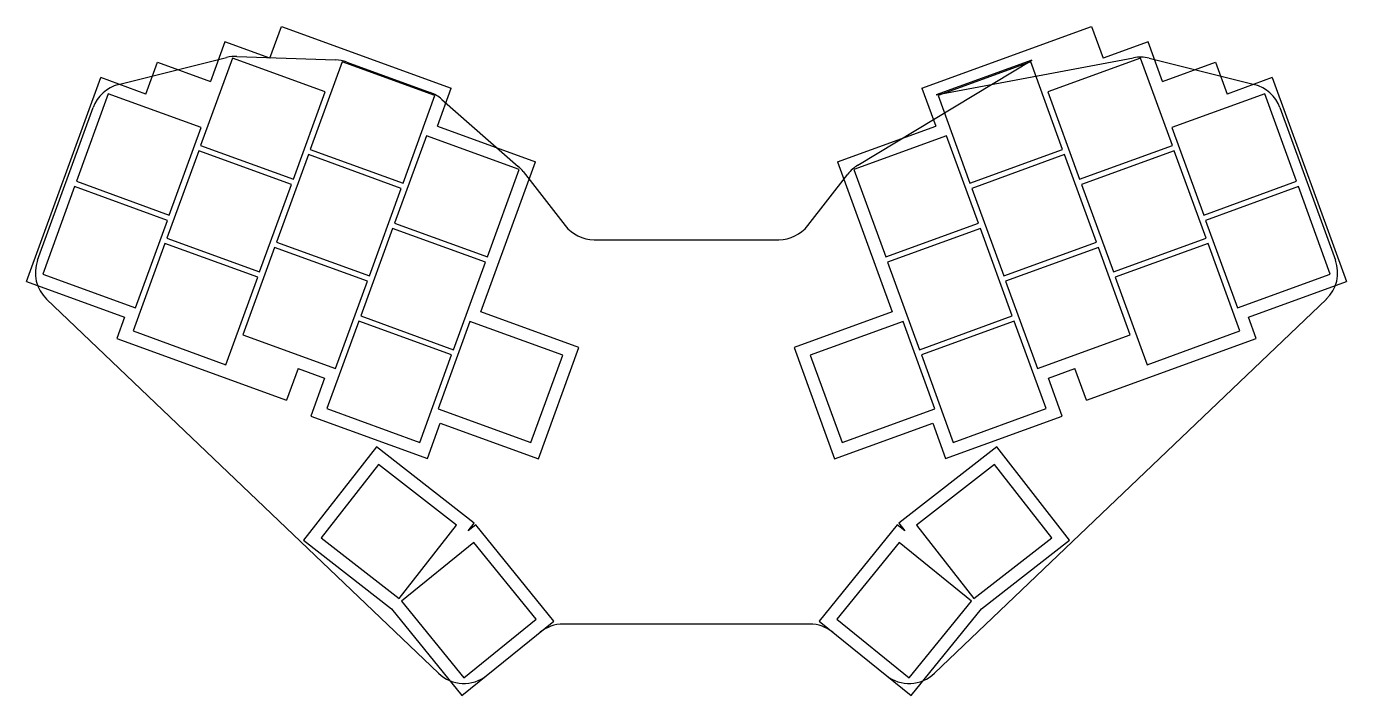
# Model space of a CAD drawing. Header units: millimetres. Extents: x 52 to 286, y -191 to -73.
import ezdxf

# ---------------------------------------------------------------- set-up
doc = ezdxf.new("R2010")
doc.units = ezdxf.units.MM

msp = doc.modelspace()

# ---------------------------------------------------------------- linework, layer by layer
for p, q in [((94.98, -78.2), (97.03, -72.56)), ((97.03, -72.56), (127.1, -83.51)), ((210.47, -83.51), (240.54, -72.56)), ((240.54, -72.56), (242.59, -78.2)), ((86.99, -75.29), (84.43, -82.34)), ((94.98, -78.2), (86.99, -75.29)), ((250.58, -75.29), (242.59, -78.2)), ((253.15, -82.34), (250.58, -75.29)), ((68.17, -82.88), (87.3, -78.08)), ((72.98, -84.56), (75.03, -78.92)), ((75.03, -78.92), (84.43, -82.34)), ((88.34, -78.18), (82.7, -93.68)), ((104.78, -84.16), (88.34, -78.18)), ((89.11, -77.89), (106.6, -78.51)), ((107.78, -78.87), (102.13, -94.37)), ((124.22, -84.85), (107.78, -78.87)), ((108.59, -78.9), (123.39, -84.29)), ((199.15, -97.17), (229.95, -78.55)), ((213.04, -84.7), (247.99, -78.12)), ((229.95, -78.55), (213.04, -84.7)), ((229.8, -78.87), (213.36, -84.85)), ((235.44, -94.37), (229.8, -78.87)), ((249.24, -78.18), (232.79, -84.16)), ((254.88, -93.68), (249.24, -78.18)), ((250.77, -78.21), (269.41, -82.88)), ((253.15, -82.34), (262.54, -78.92)), ((262.54, -78.92), (264.6, -84.56)), ((51.82, -117.83), (64.99, -81.65)), ((72.98, -84.56), (64.99, -81.65)), ((272.58, -81.65), (264.6, -84.56)), ((272.58, -81.65), (285.75, -117.83)), ((99.14, -99.67), (104.78, -84.16)), ((124.64, -90.27), (127.1, -83.51)), ((210.47, -83.51), (212.94, -90.27)), ((232.79, -84.16), (238.44, -99.67)), ((66.34, -84.54), (60.69, -100.04)), ((82.78, -90.52), (66.34, -84.54)), ((118.58, -100.36), (124.22, -84.85)), ((125.46, -85.51), (138.99, -97.39)), ((213.36, -84.85), (219, -100.36)), ((271.24, -84.54), (254.79, -90.52)), ((276.88, -100.04), (271.24, -84.54)), ((53.79, -114.03), (63.65, -86.96)), ((273.93, -86.96), (283.78, -114.03)), ((77.14, -106.03), (82.78, -90.52)), ((124.64, -90.27), (142.03, -96.6)), ((195.55, -96.6), (212.94, -90.27)), ((254.79, -90.52), (260.44, -106.03)), ((122.7, -91.96), (117.05, -107.47)), ((139.14, -97.95), (122.7, -91.96)), ((214.88, -91.96), (198.43, -97.95)), ((220.52, -107.47), (214.88, -91.96)), ((82.35, -94.62), (76.71, -110.13)), ((98.8, -100.61), (82.35, -94.62)), ((82.7, -93.68), (99.14, -99.67)), ((101.79, -95.31), (96.15, -110.82)), ((118.23, -101.3), (101.79, -95.31)), ((102.13, -94.37), (118.58, -100.36)), ((219, -100.36), (235.44, -94.37)), ((235.79, -95.31), (219.34, -101.3)), ((241.43, -110.82), (235.79, -95.31)), ((238.44, -99.67), (254.88, -93.68)), ((255.22, -94.62), (238.78, -100.61)), ((260.87, -110.13), (255.22, -94.62)), ((132.35, -123.19), (142.03, -96.6)), ((133.5, -113.45), (139.14, -97.95)), ((195.55, -96.6), (205.23, -123.19)), ((198.43, -97.95), (204.08, -113.45)), ((60.69, -100.04), (77.14, -106.03)), ((139.84, -98.29), (147.29, -107.89)), ((190.29, -107.89), (197.37, -98.75)), ((260.44, -106.03), (276.88, -100.04)), ((60.35, -100.98), (54.71, -116.49)), ((76.8, -106.97), (60.35, -100.98)), ((93.15, -116.11), (98.8, -100.61)), ((112.59, -116.8), (118.23, -101.3)), ((219.34, -101.3), (224.99, -116.8)), ((238.78, -100.61), (244.42, -116.11)), ((277.22, -100.98), (260.78, -106.97)), ((282.87, -116.49), (277.22, -100.98)), ((71.15, -122.47), (76.8, -106.97)), ((117.05, -107.47), (133.5, -113.45)), ((204.08, -113.45), (220.52, -107.47)), ((260.78, -106.97), (266.42, -122.47)), ((116.71, -108.41), (111.07, -123.91)), ((133.16, -114.39), (116.71, -108.41)), ((220.86, -108.41), (204.42, -114.39)), ((226.51, -123.91), (220.86, -108.41)), ((76.37, -111.07), (70.72, -126.57)), ((92.81, -117.05), (76.37, -111.07)), ((76.71, -110.13), (93.15, -116.11)), ((95.8, -111.76), (90.16, -127.26)), ((112.25, -117.74), (95.8, -111.76)), ((96.15, -110.82), (112.59, -116.8)), ((152.42, -110.4), (185.15, -110.4)), ((224.99, -116.8), (241.43, -110.82)), ((241.77, -111.76), (225.33, -117.74)), ((247.42, -127.26), (241.77, -111.76)), ((244.42, -116.11), (260.87, -110.13)), ((261.21, -111.07), (244.76, -117.05)), ((266.85, -126.57), (261.21, -111.07)), ((127.51, -129.9), (133.16, -114.39)), ((204.42, -114.39), (210.06, -129.9)), ((54.71, -116.49), (71.15, -122.47)), ((266.42, -122.47), (282.87, -116.49)), ((51.82, -117.83), (69.21, -124.16)), ((87.17, -132.56), (92.81, -117.05)), ((106.61, -133.25), (112.25, -117.74)), ((225.33, -117.74), (230.97, -133.25)), ((244.76, -117.05), (250.41, -132.56)), ((268.37, -124.16), (285.75, -117.83)), ((124.84, -187.3), (55.41, -120.95)), ((282.17, -120.95), (212.74, -187.3)), ((111.07, -123.91), (127.51, -129.9)), ((149.73, -129.52), (132.35, -123.19)), ((205.23, -123.19), (187.85, -129.52)), ((210.06, -129.9), (226.51, -123.91)), ((69.21, -124.16), (67.84, -127.92)), ((110.73, -124.85), (105.08, -140.35)), ((127.17, -130.84), (110.73, -124.85)), ((130.4, -124.88), (124.76, -140.39)), ((146.85, -130.87), (130.4, -124.88)), ((207.17, -124.88), (190.73, -130.87)), ((212.82, -140.39), (207.17, -124.88)), ((226.85, -124.85), (210.41, -130.84)), ((232.49, -140.35), (226.85, -124.85)), ((269.74, -127.92), (268.37, -124.16)), ((67.84, -127.92), (97.91, -138.86)), ((70.72, -126.57), (87.17, -132.56)), ((90.16, -127.26), (106.61, -133.25)), ((230.97, -133.25), (247.42, -127.26)), ((239.67, -138.86), (269.74, -127.92)), ((250.41, -132.56), (266.85, -126.57)), ((121.53, -146.34), (127.17, -130.84)), ((141.2, -146.37), (146.85, -130.87)), ((142.55, -149.26), (149.73, -129.52)), ((187.85, -129.52), (195.03, -149.26)), ((190.73, -130.87), (196.37, -146.37)), ((210.41, -130.84), (216.05, -146.34)), ((99.96, -133.22), (97.91, -138.86)), ((99.96, -133.22), (104.66, -134.93)), ((232.91, -134.93), (237.61, -133.22)), ((239.67, -138.86), (237.61, -133.22)), ((104.66, -134.93), (102.2, -141.7)), ((235.38, -141.7), (232.91, -134.93)), ((105.08, -140.35), (121.53, -146.34)), ((216.05, -146.34), (232.49, -140.35)), ((102.2, -141.7), (122.87, -149.22)), ((124.76, -140.39), (141.2, -146.37)), ((196.37, -146.37), (212.82, -140.39)), ((214.7, -149.22), (235.38, -141.7)), ((122.87, -149.22), (125.16, -142.93)), ((125.16, -142.93), (142.55, -149.26)), ((195.03, -149.26), (212.41, -142.93)), ((212.41, -142.93), (214.7, -149.22)), ((113.83, -147.12), (100.9, -163.67)), ((131.17, -160.66), (113.83, -147.12)), ((223.75, -147.12), (206.41, -160.66)), ((236.68, -163.67), (223.75, -147.12)), ((114.22, -150.28), (104.06, -163.28)), ((128.01, -161.05), (114.22, -150.28)), ((223.36, -150.28), (209.57, -161.05)), ((233.52, -163.28), (223.36, -150.28)), ((117.85, -174.05), (128.01, -161.05)), ((130.09, -162.04), (131.17, -160.66)), ((131.45, -160.94), (130.09, -162.04)), ((145.29, -178.04), (131.45, -160.94)), ((206.13, -160.94), (192.28, -178.04)), ((207.49, -162.04), (206.13, -160.94)), ((206.41, -160.66), (207.49, -162.04)), ((209.57, -161.05), (219.73, -174.05)), ((100.9, -163.67), (116.51, -175.86)), ((104.06, -163.28), (117.85, -174.05)), ((219.73, -174.05), (233.52, -163.28)), ((221.07, -175.86), (236.68, -163.67)), ((131.12, -164.11), (118.29, -174.49)), ((142.13, -177.71), (131.12, -164.11)), ((206.46, -164.11), (195.45, -177.71)), ((219.28, -174.49), (206.46, -164.11)), ((118.29, -174.49), (129.31, -188.09)), ((208.27, -188.09), (219.28, -174.49)), ((116.51, -175.86), (128.97, -191.25)), ((129.31, -188.09), (142.13, -177.71)), ((195.45, -177.71), (208.27, -188.09)), ((208.6, -191.25), (221.07, -175.86)), ((128.97, -191.25), (145.29, -178.04)), ((190.63, -178.57), (146.94, -178.57)), ((192.28, -178.04), (208.6, -191.25))]:
    msp.add_line(p, q)
for centre, start, end in [((88.88, -84.39), 87.9691, 104.0859), ((106.37, -85.01), 70, 87.9691), ((249.19, -84.51), 75.9141, 100.665), ((69.75, -89.19), 104.0859, 160), ((267.82, -89.19), 20, 75.9141), ((121.17, -90.39), 48.7346, 70), ((134.71, -102.27), 37.8043, 48.7346), ((202.51, -102.73), 121.1589, 142.1957), ((152.42, -103.9), 217.8043, 270), ((185.15, -103.9), 270, 322.1957), ((59.9, -116.25), 160, 226.2987), ((277.67, -116.25), 313.7013, 20), ((146.94, -185.07), 90, 129), ((190.63, -185.07), 51, 90), ((129.33, -182.6), 226.2987, 309), ((208.25, -182.6), 231, 313.7013)]:
    msp.add_arc(centre, 6.5, start, end)

doc.saveas('drawing.dxf')
